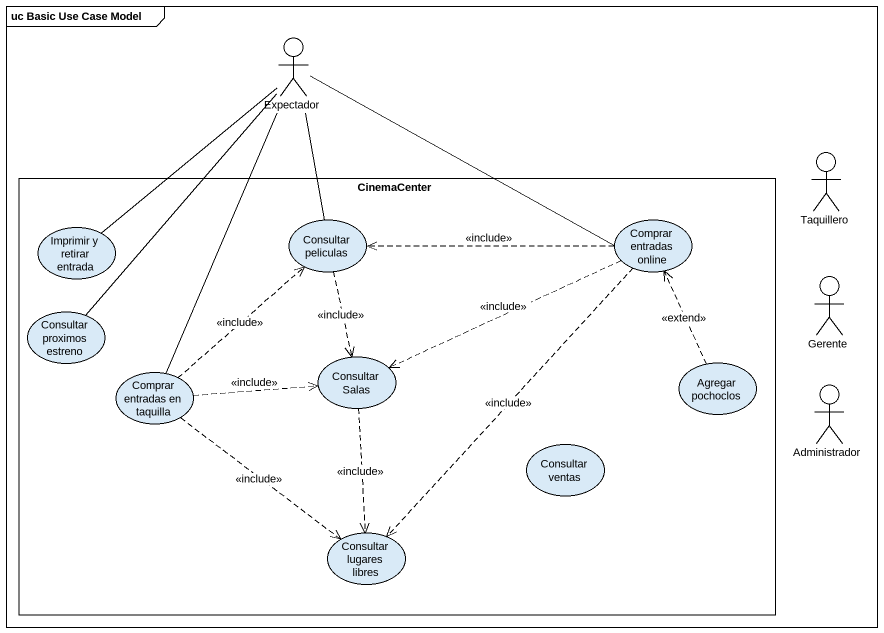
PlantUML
@startuml
mainframe uc Basic Use Case Model
actor Expectador
actor Taquillero
rectangle CinemaCenter {
  usecase "Imprimir y retirar entrada" as Imprimir_y_retirar_entrada
  usecase "Consultar peliculas" as Consultar_peliculas
  usecase "Comprar entradas online" as Comprar_entradas_online
  usecase "Consultar proximos estreno" as Consultar_proximos_estreno
  usecase "Consultar Salas" as Consultar_Salas
  usecase "Comprar entradas en taquilla" as Comprar_entradas_en_taquilla
  usecase "Agregar pochoclos" as Agregar_pochoclos
  usecase "Consultar ventas" as Consultar_ventas
  usecase "Consultar lugares libres" as Consultar_lugares_libres
}
actor Gerente
actor Administrador
Expectador -- Imprimir_y_retirar_entrada
Expectador -- Consultar_peliculas
Expectador -right- Comprar_entradas_online
Expectador -- Comprar_entradas_en_taquilla
Consultar_peliculas ..> Consultar_Salas : <<include>>
Comprar_entradas_online .left.> Consultar_peliculas : <<include>>
Comprar_entradas_online .left.> Consultar_Salas : <<include>>
Comprar_entradas_online ..> Consultar_lugares_libres : <<include>>
Consultar_proximos_estreno -up- Expectador
Consultar_Salas ..> Consultar_lugares_libres : <<include>>
Comprar_entradas_en_taquilla .up.> Consultar_peliculas : <<include>>
Comprar_entradas_en_taquilla .right.> Consultar_Salas : <<include>>
Comprar_entradas_en_taquilla ..> Consultar_lugares_libres : <<include>>
Agregar_pochoclos .up.> Comprar_entradas_online : <<extend>>
@enduml
